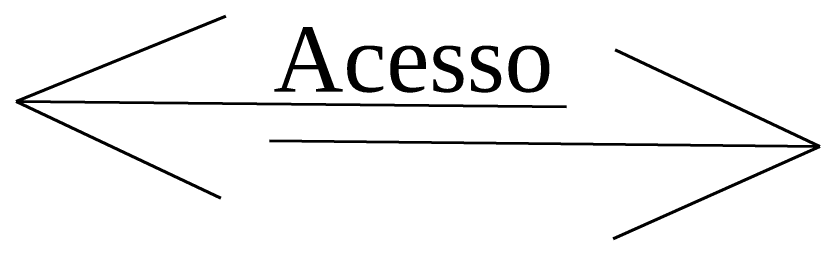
# Model space of a CAD drawing. Header units: metres. Extents: x 2113 to 5678, y -2764 to 956.
# Drawn here: x 4139.749 to 4142.688, y -1602.817 to -1602.003 of the extents above; entities that cross this region are included whole.
import ezdxf

# ---------------------------------------------------------------- set-up
doc = ezdxf.new("R2010")
doc.units = ezdxf.units.M
doc.header["$MEASUREMENT"] = 0
doc.layers.add('COTASOK', color=1, linetype='Continuous')
doc.layers.add('TELHADO', color=6, linetype='Continuous')
doc.styles.add('JEF', font='times.ttf', dxfattribs={"height": 0.3})

msp = doc.modelspace()

# ---------------------------------------------------------------- linework, layer by layer
at = {"layer": 'TELHADO', "lineweight": 40}
for p, q in [((4139.7493, -1602.3148), (4140.5157, -1602.0033)), ((4142.6881, -1602.479), (4141.9398, -1602.1264)), ((4142.6881, -1602.479), (4141.9398, -1602.1264)), ((4141.762, -1602.335), (4139.7493, -1602.3148)), ((4139.7493, -1602.3148), (4140.4977, -1602.6675)), ((4141.762, -1602.335), (4139.7493, -1602.3148)), ((4139.7493, -1602.3148), (4140.4977, -1602.6675)), ((4140.6755, -1602.4588), (4142.6881, -1602.479)), ((4140.6755, -1602.4588), (4142.6881, -1602.479)), ((4142.6881, -1602.479), (4141.9328, -1602.8166)), ((4142.6881, -1602.479), (4141.9328, -1602.8166))]:
    msp.add_line(p, q, dxfattribs=at)

# ---------------------------------------------------------------- texts
at = {"layer": 'COTASOK', "insert": (4140.6904, -1602.0449), "char_height": 0.23438, "width": 1.191718, "attachment_point": 1, "style": 'JEF'}
msp.add_mtext('Acesso', dxfattribs=at)

doc.saveas('drawing.dxf')
